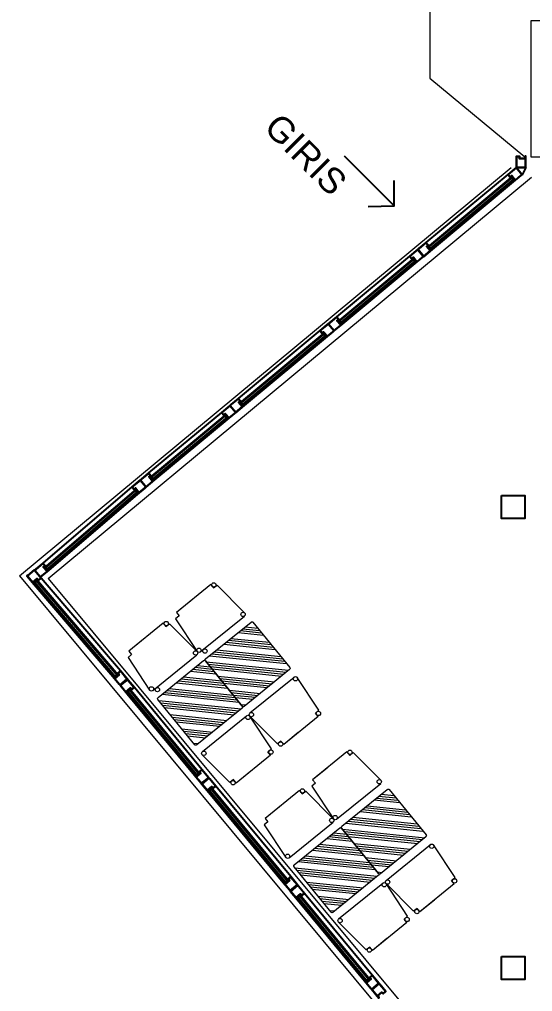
# Model space of a CAD drawing. Header units: centimetres. Extents: x 131563 to 145359, y 24878 to 28066.
# Drawn here: x 143128 to 143505, y 25986 to 26701 of the extents above; entities that cross this region are included whole.
import ezdxf

# ---------------------------------------------------------------- set-up
doc = ezdxf.new("R2010")
doc.units = ezdxf.units.CM
doc.header["$LTSCALE"] = 10
doc.header["$MEASUREMENT"] = 0
for name, color, linetype in [('141125_RT1$0$xref_4_vitrin_kaplama$0$2DCAM', 4, 'Continuous'), ('141125_RT1$0$xref_4_vitrin_kaplama$0$2DKONST2', 253, 'Continuous'), ('LP-DIMENSION_INT_100', 51, 'Continuous'), ('SD-YAZI', 233, 'Continuous')]:
    doc.layers.add(name, color=color, linetype=linetype)
for name, color, linetype, lineweight in [('ARK_AHŞAP', 45, 'Continuous', 15), ('ARK_METAL', 252, 'Continuous', 15), ('tefriş', 45, 'Continuous', 18)]:
    doc.layers.add(name, color=color, linetype=linetype, lineweight=lineweight)
doc.styles.get("Standard").update_dxf_attribs({"font": 'arial.ttf'})

msp = doc.modelspace()

# ---------------------------------------------------------------- hatches: boundary and pattern name
at = {"layer": 'ARK_METAL'}
h = msp.add_hatch(dxfattribs=at)
h.set_pattern_fill('ANSI34', color=256, scale=0.5, angle=489.11044)
h.set_pattern_definition([(174.1104364, (255607.258, -163335.809), (-0.9773731, -9.4747225), []), (174.1104364, (255605.842, -163334.067), (-0.9773731, -9.4747225), []), (174.1104364, (255604.426, -163332.325), (-0.9773731, -9.4747225), []), (174.1104364, (255603.01, -163330.583), (-0.9773731, -9.4747225), [])])
h.paths.add_polyline_path([(143299.83, 26257.9, 0.414214), (143298.43, 26258.05), (143265.06, 26230.92, 0.414214), (143264.92, 26229.52), (143292.04, 26196.15, 0.414214), (143293.45, 26196.01), (143326.81, 26223.13, 0.414214), (143326.96, 26224.54)])
h = msp.add_hatch(dxfattribs=at)
h.set_pattern_fill('ANSI34', color=256, scale=0.5, angle=489.11044)
h.set_pattern_definition([(174.1104364, (255572.341, -163364.196), (-0.9773731, -9.4747225), []), (174.1104364, (255570.925, -163362.454), (-0.9773731, -9.4747225), []), (174.1104364, (255569.509, -163360.712), (-0.9773731, -9.4747225), []), (174.1104364, (255568.093, -163358.97), (-0.9773731, -9.4747225), [])])
h.paths.add_polyline_path([(143264.92, 26229.52, 0.414214), (143263.51, 26229.66), (143230.14, 26202.54, 0.414214), (143230, 26201.13), (143257.12, 26167.76, 0.414214), (143258.53, 26167.62), (143291.9, 26194.74, 0.414214), (143292.04, 26196.15)])
h = msp.add_hatch(dxfattribs=at)
h.set_pattern_fill('ANSI34', color=256, scale=0.5, angle=489.11044)
h.set_pattern_definition([(174.1104364, (255707.325, -163458.895), (-0.9773731, -9.4747225), []), (174.1104364, (255705.909, -163457.153), (-0.9773731, -9.4747225), []), (174.1104364, (255704.492, -163455.411), (-0.9773731, -9.4747225), []), (174.1104364, (255703.076, -163453.669), (-0.9773731, -9.4747225), [])])
h.paths.add_polyline_path([(143399.9, 26134.82, 0.414214), (143398.49, 26134.96), (143365.13, 26107.84, 0.414214), (143364.98, 26106.43), (143392.11, 26073.07, 0.414214), (143393.51, 26072.92), (143426.88, 26100.05, 0.414214), (143427.03, 26101.45)])
h = msp.add_hatch(dxfattribs=at)
h.set_pattern_fill('ANSI34', color=256, scale=0.5, angle=489.11044)
h.set_pattern_definition([(174.1104364, (255672.408, -163487.282), (-0.9773731, -9.4747225), []), (174.1104364, (255670.992, -163485.54), (-0.9773731, -9.4747225), []), (174.1104364, (255669.5755, -163483.798), (-0.9773731, -9.4747225), []), (174.1104364, (255668.159, -163482.056), (-0.9773731, -9.4747225), [])])
h.paths.add_polyline_path([(143364.98, 26106.43, 0.414214), (143363.58, 26106.58), (143330.21, 26079.45, 0.414214), (143330.07, 26078.04), (143357.19, 26044.68, 0.414214), (143358.6, 26044.53), (143391.96, 26071.66, 0.414214), (143392.11, 26073.07)])

# ---------------------------------------------------------------- linework, layer by layer
at = {"layer": '141125_RT1$0$xref_4_vitrin_kaplama$0$2DCAM'}
for p, q in [((143487.1, 26587.18), (143426.97, 26537.18)), ((143431.68, 26531.99), (143491.35, 26581.6)), ((143414.86, 26527.11), (143361.27, 26482.55)), ((143365.97, 26477.36), (143419.11, 26521.54)), ((143348.96, 26472.32), (143288.99, 26422.45)), ((143293.69, 26417.26), (143353.21, 26466.75)), ((143276.69, 26412.22), (143223.09, 26367.66)), ((143227.8, 26362.47), (143280.93, 26406.65)), ((143210.79, 26357.43), (143145.51, 26301.4)), ((143150.21, 26296.2), (143215.03, 26351.86)), ((143139.12, 26285.57), (143196.93, 26217.93)), ((143202.52, 26222.15), (143144.33, 26290.27)), ((143207.51, 26205.13), (143256.82, 26145.47)), ((143262.4, 26149.7), (143212.71, 26209.82)), ((143327.57, 26070.85), (143272.6, 26137.37)), ((143267.39, 26132.67), (143321.99, 26066.62)), ((143387.46, 25998.39), (143337.77, 26058.51)), ((143332.56, 26053.82), (143381.87, 25994.16))]:
    msp.add_line(p, q, dxfattribs=at)
for points in [[(143490.29, 26585.53), (143428.01, 26533.75)], [(143428.39, 26533.29), (143490.67, 26585.07)], [(143490.67, 26585.07), (143489.9, 26584.43), (143490.93, 26583.2), (143491.7, 26583.84)], [(143492.08, 26583.38), (143429.8, 26531.59), (143429.41, 26532.06), (143491.7, 26583.84)], [(143429.41, 26532.06), (143430.18, 26532.7), (143429.16, 26533.93), (143428.39, 26533.29)], [(143418.05, 26525.47), (143362.3, 26479.12)], [(143362.68, 26478.66), (143418.43, 26525.01)], [(143419.84, 26523.32), (143364.09, 26476.96), (143363.71, 26477.43), (143419.46, 26523.78)], [(143418.43, 26525.01), (143417.66, 26524.37), (143418.69, 26523.14), (143419.45, 26523.78)], [(143363.71, 26477.43), (143364.48, 26478.06), (143363.45, 26479.29), (143362.68, 26478.66)], [(143352.15, 26470.68), (143290.02, 26419.02)], [(143290.41, 26418.56), (143352.54, 26470.22)], [(143352.53, 26470.22), (143351.77, 26469.58), (143352.79, 26468.35), (143353.56, 26468.99)], [(143353.94, 26468.52), (143291.81, 26416.87), (143291.43, 26417.33), (143353.56, 26468.99)], [(143291.43, 26417.33), (143292.2, 26417.97), (143291.17, 26419.2), (143290.41, 26418.56)], [(143279.87, 26410.58), (143224.12, 26364.23)], [(143224.51, 26363.77), (143280.26, 26410.12)], [(143281.66, 26408.43), (143225.91, 26362.08), (143225.53, 26362.54), (143281.28, 26408.89)], [(143280.26, 26410.12), (143279.49, 26409.48), (143280.51, 26408.25), (143281.28, 26408.89)], [(143225.53, 26362.54), (143226.3, 26363.18), (143225.28, 26364.41), (143224.51, 26363.77)], [(143225.53, 26362.54), (143226.3, 26363.18), (143225.28, 26364.41), (143224.51, 26363.77)], [(143213.98, 26355.79), (143146.54, 26297.96)], [(143146.93, 26297.5), (143214.36, 26355.33)], [(143214.36, 26355.33), (143213.59, 26354.69), (143214.61, 26353.46), (143215.38, 26354.1)], [(143215.77, 26353.64), (143148.33, 26295.81), (143147.95, 26296.27), (143215.38, 26354.1)], [(143147.95, 26296.27), (143148.72, 26296.91), (143147.69, 26298.14), (143146.93, 26297.5)], [(143198.71, 26217.19), (143138.73, 26287.46), (143139.2, 26287.84), (143199.17, 26217.57)], [(143139.2, 26287.84), (143139.83, 26287.07), (143141.07, 26288.09), (143140.43, 26288.86)], [(143140.43, 26288.86), (143200.4, 26218.59)], [(143200.86, 26218.97), (143140.89, 26289.24)], [(143200.4, 26218.59), (143199.77, 26219.36), (143198.53, 26218.34), (143199.17, 26217.57)], [(143258.59, 26144.73), (143207.12, 26207.01), (143207.58, 26207.4), (143259.05, 26145.11)], [(143207.58, 26207.4), (143208.21, 26206.62), (143209.45, 26207.64), (143208.81, 26208.41)], [(143207.58, 26207.4), (143208.21, 26206.62), (143209.45, 26207.64), (143208.81, 26208.41)], [(143208.81, 26208.41), (143260.29, 26146.13)], [(143260.75, 26146.52), (143209.27, 26208.8)], [(143260.29, 26146.13), (143259.65, 26146.91), (143258.42, 26145.89), (143259.05, 26145.12)], [(143323.76, 26065.88), (143267, 26134.56), (143267.46, 26134.94), (143324.23, 26066.26)], [(143267.46, 26134.94), (143268.1, 26134.17), (143269.33, 26135.19), (143268.7, 26135.96)], [(143268.7, 26135.96), (143325.46, 26067.28)], [(143325.92, 26067.66), (143269.16, 26136.34)], [(143325.46, 26067.28), (143324.82, 26068.05), (143323.59, 26067.03), (143324.23, 26066.26)], [(143383.65, 25993.42), (143332.17, 26055.71), (143332.64, 26056.09), (143384.11, 25993.81)], [(143332.64, 26056.09), (143333.27, 26055.32), (143334.51, 26056.34), (143333.87, 26057.11)], [(143333.87, 26057.11), (143385.35, 25994.83)], [(143385.81, 25995.21), (143334.33, 26057.49)], [(143385.35, 25994.83), (143384.71, 25995.6), (143383.48, 25994.58), (143384.11, 25993.81)]]:
    msp.add_lwpolyline(points, dxfattribs=at)
at = {"layer": '141125_RT1$0$xref_4_vitrin_kaplama$0$2DKONST2'}
msp.add_line((143500.25, 26592.29), (143497.73, 26586.91), dxfattribs=at)
for points in [[(143499.75, 26598.89), (143495.95, 26598.89), (143495.95, 26600.29), (143493.25, 26600.29), (143493.25, 26593.29), (143493.25, 26593.29), (143493.25, 26592.29), (143499.75, 26592.29), (143499.75, 26592.29), (143500.25, 26592.29), (143500.25, 26600.59), (143499.75, 26600.59)], [(143500, 26598.64), (143495.7, 26598.64), (143495.7, 26600.04), (143493.5, 26600.04), (143493.5, 26593.54), (143493.5, 26593.54), (143493.5, 26592.54), (143500, 26592.54)], [(143496.96, 26586.27), (143497.73, 26586.91), (143493.57, 26591.91), (143493.57, 26591.91), (143493.25, 26592.29), (143487.1, 26587.18), (143488.83, 26585.1), (143489.91, 26586), (143492.33, 26583.07), (143491.03, 26581.99), (143491.35, 26581.6), (143496.96, 26586.27)], [(143496.61, 26586.3), (143497.38, 26586.94), (143493.22, 26591.94), (143487.45, 26587.14), (143488.86, 26585.45), (143489.94, 26586.35), (143492.69, 26583.04), (143496.61, 26586.3)], [(143430.05, 26531.29), (143427.62, 26534.21), (143428.7, 26535.11), (143426.97, 26537.18), (143421.59, 26532.71), (143421.59, 26532.71), (143420.82, 26532.07), (143424.98, 26527.07), (143424.98, 26527.07), (143425.3, 26526.68), (143431.68, 26531.99), (143431.36, 26532.38)], [(143430.02, 26530.94), (143427.27, 26534.24), (143428.35, 26535.14), (143426.94, 26536.83), (143421.94, 26532.67), (143421.94, 26532.67), (143421.17, 26532.03), (143425.33, 26527.04)], [(143424.72, 26526.2), (143425.49, 26526.84), (143421.33, 26531.84), (143421.33, 26531.84), (143421.01, 26532.23), (143414.86, 26527.11), (143416.59, 26525.04), (143417.66, 26525.93), (143420.09, 26523.01), (143418.79, 26521.92), (143419.11, 26521.54), (143424.72, 26526.2)], [(143424.37, 26526.24), (143425.14, 26526.88), (143420.98, 26531.87), (143415.21, 26527.08), (143416.62, 26525.39), (143417.7, 26526.28), (143420.45, 26522.98), (143424.37, 26526.24)], [(143358.82, 26471.41), (143359.59, 26472.05), (143355.44, 26477.05), (143355.44, 26477.05), (143355.12, 26477.44), (143348.96, 26472.32), (143350.69, 26470.24), (143351.77, 26471.14), (143354.2, 26468.22), (143352.89, 26467.13), (143353.21, 26466.75), (143358.82, 26471.41)], [(143358.47, 26471.45), (143359.24, 26472.09), (143355.08, 26477.08), (143349.32, 26472.29), (143350.72, 26470.6), (143351.8, 26471.49), (143354.55, 26468.19), (143358.47, 26471.45)], [(143364.35, 26476.66), (143361.92, 26479.58), (143362.99, 26480.47), (143361.27, 26482.55), (143355.88, 26478.08), (143355.88, 26478.08), (143355.12, 26477.44), (143359.27, 26472.44), (143359.27, 26472.44), (143359.59, 26472.05), (143365.97, 26477.36), (143365.65, 26477.74)], [(143364.31, 26476.31), (143361.56, 26479.61), (143362.64, 26480.51), (143361.23, 26482.2), (143356.24, 26478.04), (143356.24, 26478.04), (143355.47, 26477.4), (143359.62, 26472.41)], [(143292.07, 26416.56), (143289.64, 26419.48), (143290.71, 26420.38), (143288.99, 26422.45), (143283.61, 26417.98), (143283.61, 26417.98), (143282.84, 26417.34), (143286.99, 26412.34), (143286.99, 26412.34), (143287.31, 26411.96), (143293.69, 26417.26), (143293.37, 26417.65)], [(143292.03, 26416.21), (143289.29, 26419.51), (143290.36, 26420.41), (143288.96, 26422.1), (143283.96, 26417.94), (143283.96, 26417.94), (143283.19, 26417.31), (143287.34, 26412.31)], [(143286.54, 26411.32), (143287.31, 26411.96), (143283.16, 26416.95), (143283.16, 26416.95), (143282.84, 26417.34), (143276.69, 26412.22), (143278.41, 26410.15), (143279.49, 26411.04), (143281.92, 26408.12), (143280.61, 26407.03), (143280.93, 26406.65), (143286.54, 26411.32)], [(143286.19, 26411.35), (143286.96, 26411.99), (143282.8, 26416.99), (143277.04, 26412.19), (143278.44, 26410.5), (143279.52, 26411.39), (143282.27, 26408.09), (143286.19, 26411.35)], [(143220.65, 26356.53), (143221.41, 26357.16), (143217.26, 26362.16), (143217.26, 26362.16), (143216.94, 26362.55), (143210.79, 26357.43), (143212.51, 26355.36), (143213.59, 26356.25), (143216.02, 26353.33), (143214.71, 26352.24), (143215.03, 26351.86), (143220.65, 26356.53)], [(143226.17, 26361.77), (143223.74, 26364.69), (143224.82, 26365.59), (143223.09, 26367.66), (143217.71, 26363.19), (143217.71, 26363.19), (143216.94, 26362.55), (143221.09, 26357.55), (143221.09, 26357.55), (143221.41, 26357.16), (143227.8, 26362.47), (143227.48, 26362.86)], [(143226.14, 26361.42), (143223.39, 26364.72), (143224.46, 26365.62), (143223.06, 26367.31), (143218.06, 26363.15), (143218.06, 26363.15), (143217.29, 26362.51), (143221.45, 26357.52)], [(143220.29, 26356.56), (143221.06, 26357.2), (143216.91, 26362.19), (143211.14, 26357.4), (143212.55, 26355.71), (143213.62, 26356.6), (143216.37, 26353.3), (143220.29, 26356.56)], [(143148.59, 26295.5), (143146.16, 26298.42), (143147.23, 26299.32), (143145.51, 26301.4), (143140.13, 26296.92), (143140.13, 26296.92), (143139.36, 26296.28), (143143.51, 26291.28), (143143.51, 26291.28), (143143.83, 26290.9), (143150.21, 26296.2), (143149.89, 26296.59)], [(143148.55, 26295.15), (143145.81, 26298.46), (143146.88, 26299.35), (143145.48, 26301.04), (143140.48, 26296.89), (143140.48, 26296.89), (143139.71, 26296.25), (143143.86, 26291.25)], [(143138.43, 26287.2), (143141.35, 26289.62), (143142.25, 26288.55), (143144.33, 26290.27), (143139.87, 26295.66), (143139.87, 26295.66), (143139.23, 26296.43), (143134.22, 26292.29), (143134.22, 26292.29), (143133.84, 26291.97), (143139.12, 26285.57), (143139.51, 26285.89)], [(143138.07, 26287.24), (143141.39, 26289.98), (143142.28, 26288.9), (143143.98, 26290.3), (143139.83, 26295.31), (143139.83, 26295.31), (143139.2, 26296.08), (143134.19, 26291.94)], [(143201.58, 26212.3), (143202.22, 26211.53), (143207.23, 26215.67), (143207.23, 26215.67), (143207.61, 26215.99), (143202.52, 26222.15), (143200.44, 26220.43), (143201.33, 26219.35), (143198.4, 26216.93), (143197.32, 26218.24), (143196.93, 26217.93), (143201.58, 26212.3)], [(143201.61, 26212.65), (143202.25, 26211.88), (143207.26, 26216.02), (143202.48, 26221.8), (143200.79, 26220.4), (143201.68, 26219.32), (143198.36, 26216.58), (143201.61, 26212.65)], [(143206.81, 26206.76), (143209.74, 26209.18), (143210.63, 26208.1), (143212.71, 26209.82), (143208.25, 26215.22), (143208.25, 26215.22), (143207.61, 26215.99), (143202.6, 26211.85), (143202.6, 26211.85), (143202.22, 26211.53), (143207.51, 26205.13), (143207.89, 26205.45)], [(143206.46, 26206.79), (143209.77, 26209.53), (143210.66, 26208.45), (143212.36, 26209.85), (143208.22, 26214.86), (143208.22, 26214.86), (143207.58, 26215.64), (143202.57, 26211.49)], [(143261.47, 26139.84), (143262.1, 26139.07), (143267.11, 26143.21), (143267.11, 26143.21), (143267.5, 26143.53), (143262.4, 26149.7), (143260.32, 26147.98), (143261.21, 26146.9), (143258.28, 26144.48), (143257.2, 26145.79), (143256.81, 26145.47), (143261.47, 26139.84)], [(143261.5, 26140.19), (143262.14, 26139.42), (143267.15, 26143.57), (143262.37, 26149.35), (143260.67, 26147.94), (143261.56, 26146.87), (143258.25, 26144.13), (143261.5, 26140.19)], [(143266.69, 26134.3), (143269.62, 26136.72), (143270.51, 26135.65), (143272.6, 26137.37), (143268.14, 26142.76), (143268.14, 26142.76), (143267.5, 26143.53), (143262.49, 26139.39), (143262.49, 26139.39), (143262.1, 26139.07), (143267.39, 26132.67), (143267.78, 26132.99)], [(143266.34, 26134.34), (143269.66, 26137.08), (143270.55, 26136), (143272.24, 26137.4), (143268.1, 26142.41), (143268.1, 26142.41), (143267.47, 26143.18), (143262.45, 26139.04)], [(143326.64, 26060.99), (143327.28, 26060.22), (143332.29, 26064.36), (143332.29, 26064.36), (143332.67, 26064.68), (143327.57, 26070.85), (143325.49, 26069.13), (143326.39, 26068.05), (143323.46, 26065.63), (143322.37, 26066.94), (143321.99, 26066.62), (143326.64, 26060.99)], [(143326.67, 26061.34), (143327.31, 26060.57), (143332.32, 26064.71), (143327.54, 26070.49), (143325.85, 26069.09), (143326.74, 26068.01), (143323.42, 26065.27), (143326.67, 26061.34)], [(143331.87, 26055.45), (143334.8, 26057.87), (143335.69, 26056.79), (143337.77, 26058.51), (143333.31, 26063.91), (143333.31, 26063.91), (143332.67, 26064.68), (143327.66, 26060.54), (143327.66, 26060.54), (143327.28, 26060.22), (143332.56, 26053.82), (143332.95, 26054.14)], [(143331.51, 26055.48), (143334.83, 26058.22), (143335.72, 26057.14), (143337.42, 26058.55), (143333.28, 26063.56), (143333.28, 26063.56), (143332.64, 26064.33), (143327.63, 26060.19)], [(143386.52, 25988.54), (143387.16, 25987.76), (143392.17, 25991.91), (143392.17, 25991.91), (143392.56, 25992.22), (143387.46, 25998.39), (143385.38, 25996.67), (143386.27, 25995.59), (143383.34, 25993.17), (143382.26, 25994.48), (143381.87, 25994.16), (143386.52, 25988.54)], [(143386.56, 25988.89), (143387.19, 25988.12), (143392.2, 25992.26), (143387.43, 25998.04), (143385.73, 25996.64), (143386.62, 25995.56), (143383.31, 25992.82), (143386.56, 25988.89)], [(143391.59, 25983.19), (143394.52, 25985.61), (143395.41, 25984.53), (143397.49, 25986.25), (143393.03, 25991.65), (143393.03, 25991.65), (143392.4, 25992.42), (143387.39, 25988.28), (143387.39, 25988.28), (143387, 25987.96), (143392.29, 25981.56), (143392.68, 25981.88)], [(143391.24, 25983.22), (143394.55, 25985.96), (143395.45, 25984.88), (143397.14, 25986.28), (143393, 25991.29), (143393, 25991.29), (143392.36, 25992.06), (143387.35, 25987.92)]]:
    msp.add_lwpolyline(points, close=True, dxfattribs=at)
at = {"layer": 'ARK_AHŞAP'}
msp.add_lwpolyline([(143504, 26600.15), (144064, 26600.15), (144064, 26700.15), (143504, 26700.15)], close=True, dxfattribs=at)
for centre in [(143271.08, 26285.32), (143292.61, 26263.65), (143236.16, 26256.93), (143257.69, 26235.26), (143260.18, 26237.28), (143264.56, 26236.72), (143331.11, 26216.3), (143225.26, 26208.9), (143229.64, 26208.33), (143298.68, 26189.93), (143347.93, 26190.79), (143296.19, 26187.91), (143320.21, 26168.26), (143263.76, 26161.54), (143313.01, 26162.4), (143371.14, 26162.23), (143285.3, 26139.87), (143392.68, 26140.56), (143336.22, 26133.85), (143357.76, 26112.18), (143360.24, 26114.2), (143431.18, 26093.21), (143325.33, 26085.81), (143447.99, 26067.7), (143396.26, 26064.82), (143398.74, 26066.84), (143413.08, 26039.32), (143420.28, 26045.17), (143363.83, 26038.45), (143385.36, 26016.78)]:
    msp.add_circle(centre, 1.6, dxfattribs=at)
at = {"layer": 'ARK_METAL'}
for p, q in [((143268.82, 26285.55), (143243.59, 26265.04)), ((143268.82, 26285.55), (143270.84, 26283.07)), ((143270.84, 26283.07), (143273.45, 26285.19)), ((143273.45, 26285.19), (143293.75, 26264.78)), ((143254.27, 26273.72), (143243.59, 26265.04)), ((143245.61, 26262.56), (143243, 26260.44)), ((143243.59, 26265.04), (143245.61, 26262.56)), ((143261.19, 26236.04), (143293.62, 26262.41)), ((143233.91, 26257.17), (143208.68, 26236.65)), ((143233.91, 26257.17), (143235.93, 26254.68)), ((143235.93, 26254.68), (143238.53, 26256.8)), ((143238.53, 26256.8), (143258.83, 26236.39)), ((143243, 26260.44), (143258.84, 26236.4)), ((143219.35, 26245.33), (143208.68, 26236.65)), ((143210.69, 26234.17), (143208.09, 26232.05)), ((143208.68, 26236.65), (143210.69, 26234.17)), ((143226.27, 26207.65), (143258.7, 26234.02)), ((143208.09, 26232.05), (143223.93, 26208.02)), ((143297.67, 26191.17), (143330.1, 26217.54)), ((143348.29, 26193.14), (143332.45, 26217.18)), ((143345.68, 26191.02), (143348.29, 26193.14)), ((143347.7, 26188.54), (143345.68, 26191.02)), ((143262.75, 26162.78), (143295.18, 26189.15)), ((143313.37, 26164.75), (143297.53, 26188.79)), ((143317.84, 26168.39), (143297.54, 26188.8)), ((143347.7, 26188.54), (143322.46, 26168.03)), ((143333.14, 26176.7), (143322.46, 26168.03)), ((143320.45, 26170.51), (143317.84, 26168.39)), ((143322.46, 26168.03), (143320.45, 26170.51)), ((143310.76, 26162.63), (143313.37, 26164.75)), ((143312.78, 26160.15), (143310.76, 26162.63)), ((143368.89, 26162.47), (143343.66, 26141.95)), ((143368.89, 26162.47), (143370.91, 26159.98)), ((143282.92, 26140), (143262.63, 26160.41)), ((143312.78, 26160.15), (143287.55, 26139.64)), ((143370.91, 26159.98), (143373.52, 26162.1)), ((143373.52, 26162.1), (143393.81, 26141.69)), ((143298.22, 26148.32), (143287.55, 26139.64)), ((143354.34, 26150.63), (143343.66, 26141.95)), ((143285.53, 26142.12), (143282.92, 26140)), ((143287.55, 26139.64), (143285.53, 26142.12)), ((143343.66, 26141.95), (143345.68, 26139.47)), ((143333.97, 26134.08), (143308.74, 26113.57)), ((143333.97, 26134.08), (143335.99, 26131.6)), ((143335.99, 26131.6), (143338.6, 26133.72)), ((143338.6, 26133.72), (143358.9, 26113.31)), ((143345.68, 26139.47), (143343.07, 26137.35)), ((143343.07, 26137.35), (143358.91, 26113.32)), ((143361.25, 26112.95), (143393.69, 26139.32)), ((143319.42, 26122.25), (143308.74, 26113.57)), ((143308.74, 26113.57), (143310.76, 26111.08)), ((143310.76, 26111.08), (143308.15, 26108.96)), ((143308.15, 26108.96), (143323.99, 26084.93)), ((143326.34, 26084.57), (143358.77, 26110.94)), ((143397.73, 26068.08), (143430.17, 26094.45)), ((143448.35, 26070.06), (143432.51, 26094.09)), ((143445.74, 26067.93), (143448.35, 26070.06)), ((143362.82, 26039.7), (143395.25, 26066.06)), ((143413.44, 26041.67), (143397.6, 26065.7)), ((143417.9, 26045.3), (143397.61, 26065.71)), ((143447.76, 26065.45), (143422.53, 26044.94)), ((143447.76, 26065.45), (143445.74, 26067.93)), ((143433.21, 26053.62), (143422.53, 26044.94)), ((143410.83, 26039.55), (143413.44, 26041.67)), ((143420.51, 26047.42), (143417.9, 26045.3)), ((143422.53, 26044.94), (143420.51, 26047.42)), ((143382.99, 26016.91), (143362.69, 26037.33)), ((143412.85, 26037.06), (143387.61, 26016.55)), ((143412.85, 26037.06), (143410.83, 26039.55)), ((143398.29, 26025.23), (143387.61, 26016.55)), ((143385.6, 26019.04), (143382.99, 26016.91)), ((143387.61, 26016.55), (143385.6, 26019.04))]:
    msp.add_line(p, q, dxfattribs=at)
for points in [[(143326.81, 26223.13), (143293.45, 26196.01, -0.414214), (143292.04, 26196.15), (143264.92, 26229.52, -0.414214), (143265.06, 26230.92), (143298.43, 26258.05, -0.414214), (143299.83, 26257.9), (143326.96, 26224.54, -0.414214)], [(143291.9, 26194.74), (143258.53, 26167.62, -0.414214), (143257.12, 26167.76), (143230, 26201.13, -0.414214), (143230.14, 26202.54), (143263.51, 26229.66, -0.414214), (143264.92, 26229.52), (143292.04, 26196.15, -0.414214)], [(143426.88, 26100.05), (143393.51, 26072.92, -0.414214), (143392.11, 26073.07), (143364.98, 26106.43, -0.414214), (143365.13, 26107.84), (143398.49, 26134.96, -0.414214), (143399.9, 26134.82), (143427.03, 26101.45, -0.414214)], [(143391.96, 26071.66), (143358.6, 26044.53, -0.414214), (143357.19, 26044.68), (143330.07, 26078.04, -0.414214), (143330.21, 26079.45), (143363.58, 26106.58, -0.414214), (143364.98, 26106.43), (143392.11, 26073.07, -0.414214)]]:
    msp.add_lwpolyline(points, format="xyb", close=True, dxfattribs=at)
at = {"layer": 'LP-DIMENSION_INT_100', "color": 2}
msp.add_line((143403.63, 26563.99), (143367.13, 26600.5), dxfattribs=at)
msp.add_lwpolyline([(143384.47, 26563.65), (143403.63, 26563.99), (143403.62, 26582.8)], dxfattribs=at)
for points in [[(143482.5, 26351.15), (143499.5, 26351.15), (143499.5, 26334.15), (143482.5, 26334.15)], [(143482.5, 26012.15), (143499.5, 26012.15), (143499.5, 25995.15), (143482.5, 25995.15)]]:
    msp.add_lwpolyline(points, close=True, dxfattribs=at)
at = {"layer": 'tefriş'}
for p, q in [((143429.5, 27202.53), (143429.91, 26658.02)), ((143429.91, 26658.02), (143499.5, 26600.15)), ((143128.31, 26291.97), (143489.5, 26592.29)), ((143149.43, 26290.03), (143504.5, 26585.26)), ((143128.31, 26291.97), (143449.04, 25906.23)), ((143149.43, 26290.03), (143460.57, 25915.82))]:
    msp.add_line(p, q, dxfattribs=at)

# ---------------------------------------------------------------- texts
at = {"layer": 'SD-YAZI', "color": 2, "insert": (143357.11, 26570, 0), "char_height": 18.72, "attachment_point": 9, "rotation": 315}
msp.add_mtext_dynamic_manual_height_columns('GIRIS', width=1669.2448, gutter_width=60, heights=[0], dxfattribs=at)

doc.saveas('drawing.dxf')
